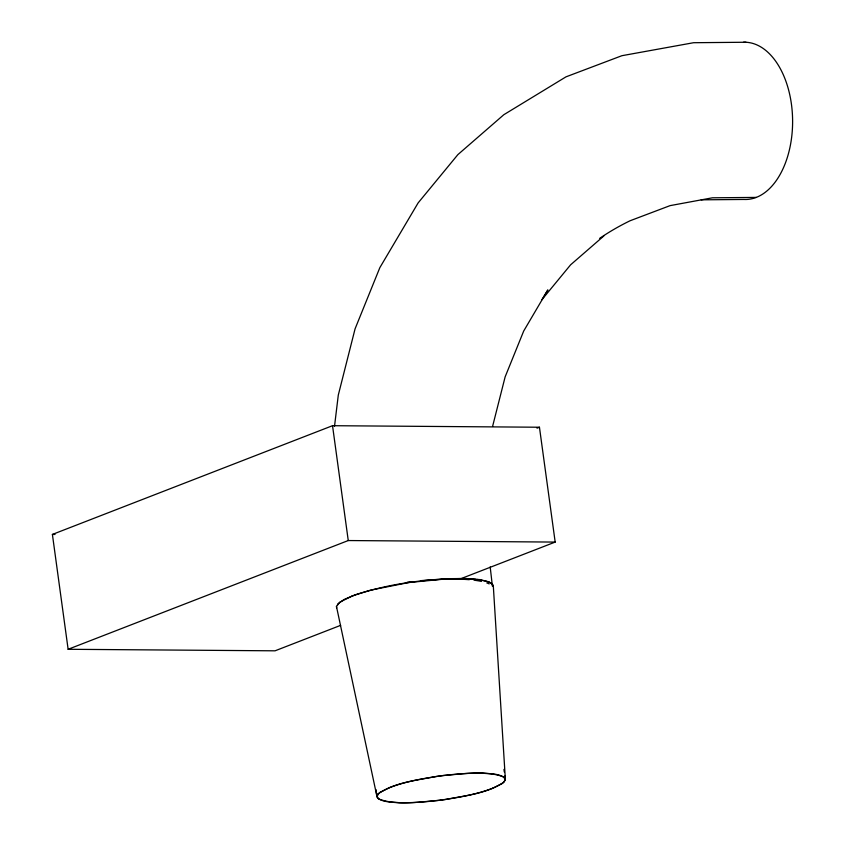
<?xml version="1.0" encoding="UTF-8"?>
<svg xmlns="http://www.w3.org/2000/svg" width="845" height="845" viewBox="0 0 845 845"><rect width="100%" height="100%" fill="white"/><g stroke="black" fill="none" stroke-linecap="round" stroke-linejoin="round"><path stroke-width="1.27" d="M334.525 426.229L338.296 395.09L355.08 328.821L379.849 267.643L418.138 202.895L457.874 154.624L503.831 114.709L566.002 76.842L621.888 55.707L693.576 42.715L745.998 42.25M492.572 426.471L505.141 376.859L523.689 331.05L547.866 289.93L541.856 299.753L570.618 264.802L603.879 235.924M336.648 608.009L336.458 606.435L339.764 602.168L351.752 596.253M337.43 605.178L337.757 603.995L344.126 599.475L355.312 594.743L370.564 590.148L408.885 582.532L448.811 578.667L465.975 578.508L479.664 579.586L488.928 581.814L493.153 585.046L492.931 585.881M340.662 625.342L275.047 650.819L68.128 649.287L52.401 534.431L332.529 425.7L539.448 427.232L555.176 542.078L461.222 578.55L475.629 579.269M537.008 428.183L539.448 427.232M68.128 649.287L348.256 540.546L555.176 542.078M352.016 596.137C386.83 583.863 424.116 579.089 460.916 578.561M389.566 787.635L379.563 792.568L376.859 796.053L378.528 798.99C397.868 805.919 419.152 801.799 439.115 800.352C457.166 797.754 475.376 794.807 492.498 788.322M492.677 788.248L502.68 783.315L505.394 779.829L493.353 586.62L491.304 583.039L487.407 581.603M389.746 787.561C406.857 781.034 425.088 778.16 443.129 775.53C463.092 774.083 484.386 769.964 503.715 776.893L505.394 779.829L504.856 775.921M756.264 197.413L712.419 197.804L670.085 205.631L630.095 220.756A396.421 307.369 68.8 0 0 599.665 238.353M701.192 199.832L743.896 199.452A78.648 47.658 89.5 0 0 792.61 121.268A78.648 47.658 89.5 0 0 743.515 42.229M52.401 534.431L55.031 534.452M476.823 579.427L486.202 581.159M336.458 606.435L376.859 796.053L375.962 789.547M503.958 769.404L504.317 772.013M332.529 425.7L348.256 540.546M490.184 566.921L492.413 586.25M407.163 582.216A78.638 15.854 -6.6 0 1 412.286 581.582M421.254 580.631A78.638 15.854 -6.6 0 1 469.281 579.712M474.003 580.198A78.638 15.854 -6.6 0 1 481.428 581.423M486.731 582.881A78.638 15.854 -6.6 0 1 489.192 583.906M377.916 794.057L377.007 797.353C382.891 802.887 391.848 801.694 399.273 802.708C414.937 802.961 430.549 801.546 446.054 799.412C465.775 795.451 487.428 793.645 504.328 781.826L505.236 778.53C499.353 773.006 490.396 774.189 482.97 773.186C467.317 772.921 451.695 774.337 436.189 776.47C416.469 780.431 394.816 782.238 377.916 794.057"/></g></svg>
